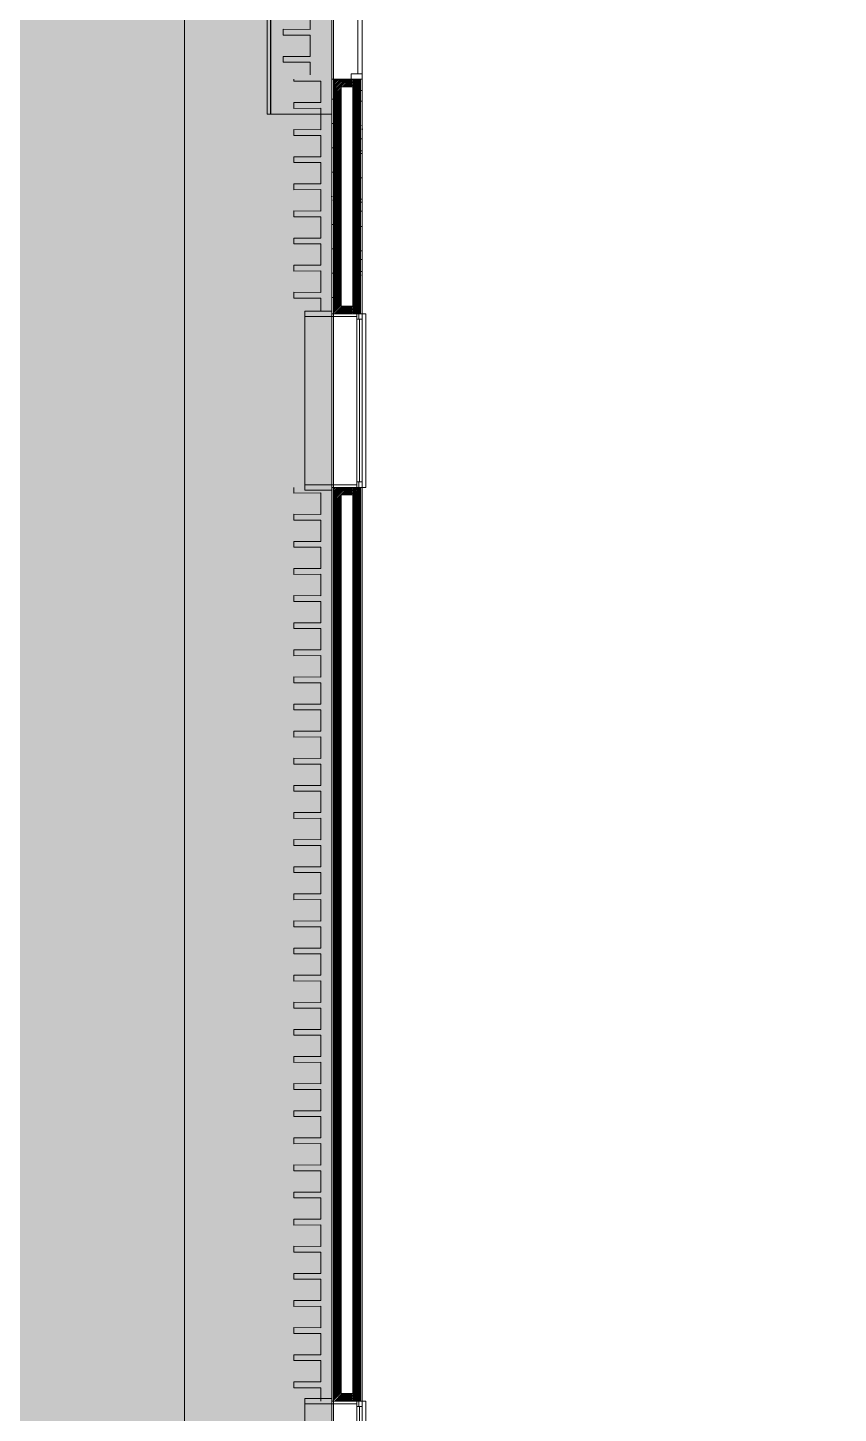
# Model space of a CAD drawing. Header units: millimetres. Extents: x 141848 to 1648660, y -821378 to -151356.
# Drawn here: x 160056 to 167533, y -254715 to -241939 of the extents above; entities that cross this region are included whole.
import ezdxf

# ---------------------------------------------------------------- set-up
doc = ezdxf.new("R2010")
doc.units = ezdxf.units.MM
doc.header["$MEASUREMENT"] = 0
doc.linetypes.add('Traits', pattern=[282.222223, 141.111112, -141.111112])
doc.linetypes.add('Wipeout_Contour', pattern=[1000, 0, -1000])
for name, color, linetype in [('Fenêtres ARCHICAD', 7, 'Continuous'), ('Nouveau_0', 7, 'Continuous'), ('Portes ARCHICAD', 7, 'Continuous'), ('Sols_ Dalles', 7, 'Continuous')]:
    doc.layers.add(name, color=color, linetype=linetype)
pattern_1 = [(45, (0, 175), (-55.68466, 55.68466), [0, -52.5, 0, -78.75]), (110, (175, 175), (74.000794, 26.934086), [0, -38.5, 0, -66.5])]
pattern_2 = [(45, (0, 0), (-7.0710678, 7.0710678), [])]

# ---------------------------------------------------------------- blocks, each defined once
blk = doc.blocks.new('Fenêtre 25_2')
at = {"layer": 'Fenêtres ARCHICAD', "color": 7, "linetype": 'Continuous', "lineweight": 5}
for p, q in [((-775, 480), (-825, 480)), ((-825, 480), (-825, 230)), ((-775, 480), (775, 480)), ((-775, 230), (-775, 480)), ((825, 480), (775, 480)), ((775, 480), (775, 230)), ((825, 230), (825, 480)), ((-825, 230), (-775, 230)), ((-825, 230), (-800, 230)), ((-825, 230), (-800, 230)), ((-775, 230), (-800, 230)), ((-800, 230), (-800, 0)), ((-800, 215), (-800, 230)), ((-800, 215), (-800, 230)), ((-800, 145), (-800, 215)), ((-800, 145), (-800, 215)), ((-800, 145), (-800, 215)), ((-800, 145), (-800, 215)), ((-775, 0), (-775, 230)), ((800, 230), (775, 230)), ((775, 230), (775, 0)), ((775, 230), (825, 230)), ((800, 0), (800, 230)), ((800, 215), (800, 230)), ((800, 215), (800, 230)), ((800, 230), (825, 230)), ((800, 230), (825, 230)), ((800, 145), (800, 215)), ((800, 145), (800, 215)), ((800, 145), (800, 215)), ((800, 145), (800, 215)), ((-800, 0), (-775, 0)), ((775, 0), (800, 0)), ((-800, -20), (800, -20)), ((-800, -50), (-800, -83)), ((-800, -83), (800, -83)), ((800, -83), (800, -50))]:
    blk.add_line(p, q, dxfattribs=at)
at = {"layer": 'Fenêtres ARCHICAD', "color": 7, "linetype": 'Traits', "lineweight": 5}
blk.add_line((-800, -50), (800, -50), dxfattribs=at)
at = {"color": 254, "linetype": 'Wipeout_Contour', "lineweight": 0, "ltscale": 3003.33026}
blk.add_wipeout([(-750, 0), (-750, -50), (750, -50), (750, 0)], dxfattribs=at).dxf.layer = 'Fenêtres ARCHICAD'
at = {"layer": 'Fenêtres ARCHICAD', "color": 7, "linetype": 'Continuous', "lineweight": 5}
for p, q in [((-800, 35), (-800, 145)), ((-800, 35), (-800, 145)), ((-800, 35), (-800, 145)), ((-800, 35), (-800, 145)), ((800, 35), (800, 145)), ((800, 35), (800, 145)), ((800, 35), (800, 145)), ((800, 35), (800, 145)), ((-800, 0), (-800, 35)), ((-800, 0), (-800, 35)), ((-800, 0), (-750, 0)), ((-800, -35), (-800, 0)), ((-800, -35), (-800, 0)), ((-750, 0), (-750, -50)), ((-750, 0), (750, 0)), ((750, -50), (750, 0)), ((750, 0), (800, 0)), ((800, 0), (800, 35)), ((800, 0), (800, 35)), ((800, -35), (800, 0)), ((800, -35), (800, 0)), ((-800, -50), (-800, -35)), ((-800, -50), (-800, -35)), ((-750, -50), (-800, -50)), ((-750, -25), (750, -25)), ((750, -50), (-750, -50)), ((800, -50), (750, -50)), ((800, -50), (800, -35)), ((800, -50), (800, -35))]:
    blk.add_line(p, q, dxfattribs=at)
blk = doc.blocks.new('Porte garage coulissante verticale 25')
at = {"layer": 'Portes ARCHICAD', "color": 7, "linetype": 'Continuous', "lineweight": 5}
for p, q in [((-1350, 0), (-1400, 0)), ((-1400, 0), (-1400, -100)), ((-1400, 0), (-1400, -15)), ((-1400, 0), (-1400, -15)), ((1350, 0), (-1350, 0)), ((-1350, 0), (-1350, -40)), ((-1350, -100), (-1350, 0)), ((1350, -40), (1350, 0)), ((1400, 0), (1350, 0)), ((1350, 0), (1350, -100)), ((1400, -100), (1400, 0)), ((1400, 0), (1400, -15)), ((1400, 0), (1400, -15)), ((-1400, -15), (-1400, -85)), ((-1400, -15), (-1400, -85)), ((-1400, -85), (-1400, -100)), ((-1400, -85), (-1400, -100)), ((-1400, -85), (-1400, -100)), ((-1400, -85), (-1400, -100)), ((-1400, -100), (-1350, -100)), ((-1400, -100), (-1400, -195)), ((-1400, -100), (-1400, -195)), ((-1350, -40), (1350, -40)), ((1350, -100), (1400, -100)), ((1400, -15), (1400, -85)), ((1400, -15), (1400, -85)), ((1400, -85), (1400, -100)), ((1400, -85), (1400, -100)), ((1400, -85), (1400, -100)), ((1400, -85), (1400, -100)), ((1400, -100), (1400, -195)), ((1400, -100), (1400, -195)), ((-1400, -195), (-1400, -265)), ((-1400, -195), (-1400, -265)), ((1400, -195), (1400, -265)), ((1400, -195), (1400, -265)), ((-1400, -265), (-1400, -280)), ((1400, -265), (1400, -280))]:
    blk.add_line(p, q, dxfattribs=at)
blk = doc.blocks.new('Mur_85_1', base_point=(162861, -259411))
at = {"color": 254, "linetype": 'Wipeout_Contour', "lineweight": 0, "ltscale": 1171777.520043517}
blk.add_wipeout([(162861, -244578), (162876, -244578), (162876, -242413), (162861, -242413)], dxfattribs=at)
at = {"color": 254, "linetype": 'Wipeout_Contour', "lineweight": 0, "ltscale": 1172367.184535049}
blk.add_wipeout([(163126, -242413), (163126, -244578), (163141, -244578), (163141, -242413)], dxfattribs=at)
at = {"color": 254, "linetype": 'Wipeout_Contour', "lineweight": 0, "ltscale": 1194832.227549565}
blk.add_wipeout([(162861, -254603), (162876, -254603), (162876, -246178), (162861, -246178)], dxfattribs=at)
at = {"color": 254, "linetype": 'Wipeout_Contour', "lineweight": 0, "ltscale": 1195410.594654702}
blk.add_wipeout([(163126, -254603), (163141, -254603), (163141, -246178), (163126, -246178)], dxfattribs=at)
at = {"linetype": 'Continuous', "lineweight": 5, "true_color": 0x5f5f5f}
h = blk.add_hatch(dxfattribs=at)
h.set_pattern_fill('Enduit_0001', color=251, style=0, pattern_type=2)
h.set_pattern_definition(pattern_1)
h.paths.add_polyline_path([(162861, -244578), (162876, -244578), (162876, -242413), (162861, -242413)])
h = blk.add_hatch(dxfattribs=at)
h.set_pattern_fill('Enduit_0001', color=251, style=0, pattern_type=2)
h.set_pattern_definition(pattern_1)
h.paths.add_polyline_path([(163126, -242413), (163126, -244578), (163141, -244578), (163141, -242413)])
h = blk.add_hatch(dxfattribs=at)
h.set_pattern_fill('Enduit_0001', color=251, style=0, pattern_type=2)
h.set_pattern_definition(pattern_1)
h.paths.add_polyline_path([(162861, -254603), (162876, -254603), (162876, -246178), (162861, -246178)])
h = blk.add_hatch(dxfattribs=at)
h.set_pattern_fill('Enduit_0001', color=251, style=0, pattern_type=2)
h.set_pattern_definition(pattern_1)
h.paths.add_polyline_path([(163126, -254603), (163141, -254603), (163141, -246178), (163126, -246178)])
at = {"color": 254, "linetype": 'Wipeout_Contour', "lineweight": 0, "ltscale": 1171871.895011781}
blk.add_wipeout([(162876, -244578), (162946, -244508), (162946, -242483), (162876, -242413)], dxfattribs=at)
at = {"color": 254, "linetype": 'Wipeout_Contour', "lineweight": 0, "ltscale": 1194924.362952535}
blk.add_wipeout([(162876, -246178), (162876, -254603), (162946, -254533), (162946, -246248)], dxfattribs=at)
at = {"linetype": 'Continuous', "lineweight": 5, "true_color": 0x5f5f5f}
h = blk.add_hatch(dxfattribs=at)
h.set_pattern_fill('Briques_terre_cuite__int_97', color=251, style=0, pattern_type=2)
h.set_pattern_definition(pattern_2)
h.paths.add_polyline_path([(162876, -244578), (162946, -244508), (162946, -242483), (162876, -242413)])
h = blk.add_hatch(dxfattribs=at)
h.set_pattern_fill('Briques_terre_cuite__int_97', color=251, style=0, pattern_type=2)
h.set_pattern_definition(pattern_2)
h.paths.add_polyline_path([(162876, -246178), (162876, -254603), (162946, -254533), (162946, -246248)])
at = {"color": 254, "linetype": 'Wipeout_Contour', "lineweight": 0, "ltscale": 1172071.973890572}
blk.add_wipeout([(162946, -242483), (162946, -244508), (163056, -244508), (163056, -242483)], dxfattribs=at)
at = {"color": 254, "linetype": 'Wipeout_Contour', "lineweight": 0, "ltscale": 1195120.176657742}
blk.add_wipeout([(162946, -246248), (162946, -254533), (163056, -254533), (163056, -246248)], dxfattribs=at)
at = {"color": 254, "linetype": 'Wipeout_Contour', "lineweight": 0, "ltscale": 1172272.576757803}
blk.add_wipeout([(163056, -242413), (163056, -244578), (163126, -244578), (163126, -242413)], dxfattribs=at)
at = {"color": 254, "linetype": 'Wipeout_Contour', "lineweight": 0, "ltscale": 1195317.799165167}
blk.add_wipeout([(163126, -246178), (163056, -246178), (163056, -254603), (163126, -254603)], dxfattribs=at)
at = {"linetype": 'Continuous', "lineweight": 5, "true_color": 0x5f5f5f}
h = blk.add_hatch(dxfattribs=at)
h.set_pattern_fill('Briques_terre_cuite__int_97', color=251, style=0, pattern_type=2)
h.set_pattern_definition(pattern_2)
h.paths.add_polyline_path([(163056, -242413), (163056, -244578), (163126, -244578), (163126, -242413)])
h = blk.add_hatch(dxfattribs=at)
h.set_pattern_fill('Briques_terre_cuite__int_97', color=251, style=0, pattern_type=2)
h.set_pattern_definition(pattern_2)
h.paths.add_polyline_path([(163126, -246178), (163056, -246178), (163056, -254603), (163126, -254603)])
at = {"color": 7, "linetype": 'Continuous', "lineweight": 5}
for p, q in [((163126, -244578), (163126, -242413)), ((163141, -242413), (163126, -242413)), ((163141, -244578), (163126, -244578)), ((163126, -254603), (163126, -246178)), ((163141, -246178), (163126, -246178)), ((163141, -254603), (163126, -254603))]:
    blk.add_line(p, q, dxfattribs=at)
at = {"color": 7, "linetype": 'Continuous', "lineweight": 5, "flags": 128}
for points in [[(163141, -244578), (163141, -242413)], [(163141, -254603), (163141, -246178)]]:
    blk.add_lwpolyline(points, dxfattribs=at)
at = {"color": 254, "linetype": 'Wipeout_Contour', "lineweight": 0, "ltscale": 1168552.105314097}
blk.add_wipeout([(162946, -242483), (163056, -242483), (163056, -242413), (162876, -242413)], dxfattribs=at)
at = {"color": 254, "linetype": 'Wipeout_Contour', "lineweight": 0, "ltscale": 1175513.862735565}
blk.add_wipeout([(162946, -244508), (162876, -244578), (163056, -244578), (163056, -244508)], dxfattribs=at)
at = {"color": 254, "linetype": 'Wipeout_Contour', "lineweight": 0, "ltscale": 1181078.236289363}
blk.add_wipeout([(162946, -246248), (163056, -246248), (163056, -246178), (162876, -246178)], dxfattribs=at)
at = {"color": 254, "linetype": 'Wipeout_Contour', "lineweight": 0, "ltscale": 1209086.475242517}
blk.add_wipeout([(162946, -254533), (162876, -254603), (163056, -254603), (163056, -254533)], dxfattribs=at)
at = {"linetype": 'Continuous', "lineweight": 5, "true_color": 0x5f5f5f}
h = blk.add_hatch(dxfattribs=at)
h.set_pattern_fill('Briques_terre_cuite__int_97', color=251, style=0, pattern_type=2)
h.set_pattern_definition(pattern_2)
h.paths.add_polyline_path([(162946, -242483), (163056, -242483), (163056, -242413), (162876, -242413)])
h = blk.add_hatch(dxfattribs=at)
h.set_pattern_fill('Briques_terre_cuite__int_97', color=251, style=0, pattern_type=2)
h.set_pattern_definition(pattern_2)
h.paths.add_polyline_path([(162946, -244508), (162876, -244578), (163056, -244578), (163056, -244508)])
h = blk.add_hatch(dxfattribs=at)
h.set_pattern_fill('Briques_terre_cuite__int_97', color=251, style=0, pattern_type=2)
h.set_pattern_definition(pattern_2)
h.paths.add_polyline_path([(162946, -246248), (163056, -246248), (163056, -246178), (162876, -246178)])
h = blk.add_hatch(dxfattribs=at)
h.set_pattern_fill('Briques_terre_cuite__int_97', color=251, style=0, pattern_type=2)
h.set_pattern_definition(pattern_2)
h.paths.add_polyline_path([(162946, -254533), (162876, -254603), (163056, -254603), (163056, -254533)])
at = {"color": 7, "linetype": 'Continuous', "lineweight": 5}
for p, q in [((162876, -242413), (162861, -242413)), ((162876, -242413), (162876, -244578)), ((162946, -242413), (162876, -242413)), ((162946, -242413), (162876, -242413)), ((163041, -242413), (162946, -242413)), ((163041, -242413), (162946, -242413)), ((162946, -242483), (162946, -244508)), ((162946, -242483), (163056, -242483)), ((163056, -242413), (163041, -242413)), ((163056, -242413), (163041, -242413)), ((163126, -242413), (163056, -242413)), ((163056, -242483), (163056, -244508)), ((162946, -244508), (163056, -244508)), ((162861, -244553), (162861, -244578)), ((162876, -244578), (162861, -244578)), ((162946, -244578), (162876, -244578)), ((162946, -244578), (162876, -244578)), ((163056, -244578), (162946, -244578)), ((163056, -244578), (162946, -244578)), ((163091, -244578), (163056, -244578)), ((163126, -244578), (163091, -244578)), ((162861, -246178), (162861, -246203)), ((162876, -246178), (162861, -246178)), ((162876, -246178), (162876, -254603)), ((162946, -246178), (162876, -246178)), ((162946, -246178), (162876, -246178)), ((163056, -246178), (162946, -246178)), ((163056, -246178), (162946, -246178)), ((163091, -246178), (163056, -246178)), ((163126, -246178), (163091, -246178)), ((162946, -246248), (162946, -254533)), ((162946, -246248), (163056, -246248)), ((163056, -246248), (163056, -254533)), ((162861, -254578), (162861, -254603)), ((162876, -254603), (162861, -254603)), ((162946, -254603), (162876, -254603)), ((162946, -254603), (162876, -254603)), ((162946, -254533), (163056, -254533)), ((163056, -254603), (162946, -254603)), ((163056, -254603), (162946, -254603)), ((163091, -254603), (163056, -254603)), ((163126, -254603), (163091, -254603))]:
    blk.add_line(p, q, dxfattribs=at)
at = {"color": 7, "linetype": 'Continuous', "lineweight": 5, "flags": 128}
for points in [[(162861, -242413), (162861, -244578)], [(162861, -246178), (162861, -254603)]]:
    blk.add_lwpolyline(points, dxfattribs=at)
at = {"layer": 'Portes ARCHICAD', "color": 7, "linetype": 'Continuous', "lineweight": 5, "xscale": -1, "zscale": 1000, "rotation": 270}
blk.add_blockref('Porte garage coulissante verticale 25', (163141, -241013), dxfattribs=at)
at = {"layer": 'Fenêtres ARCHICAD', "color": 7, "linetype": 'Continuous', "lineweight": 5, "xscale": -1, "zscale": 1000, "rotation": 90}
for p in [(163091, -245378), (163091, -255403)]:
    blk.add_blockref('Fenêtre 25_2', p, dxfattribs=at)
blk = doc.blocks.new('Tôle profilée 25_49')
at = {"color": 7, "linetype": 'Continuous', "lineweight": 5}
for p, q in [((-250, 8425), (-250, 8400)), ((-250, 8400), (-250, 8372.5)), ((-250, 8372.5), (0, 8373.5)), ((0, 8373.5), (0, 8176.5)), ((-250, 8177.5), (-250, 8150)), ((0, 8176.5), (-250, 8177.5)), ((-250, 8150), (-250, 8122.5)), ((-250, 8122.5), (0, 8123.5)), ((0, 8123.5), (0, 7926.5)), ((-250, 7927.5), (-250, 7900)), ((0, 7926.5), (-250, 7927.5)), ((-250, 7900), (-250, 7872.5)), ((-250, 7872.5), (0, 7873.5)), ((0, 7873.5), (0, 7676.5)), ((-250, 7677.5), (-250, 7650)), ((0, 7676.5), (-250, 7677.5)), ((-250, 7650), (-250, 7622.5)), ((-250, 7622.5), (0, 7623.5)), ((0, 7623.5), (0, 7426.5)), ((-250, 7427.5), (-250, 7400)), ((0, 7426.5), (-250, 7427.5)), ((-250, 7400), (-250, 7372.5)), ((-250, 7372.5), (0, 7373.5)), ((0, 7373.5), (0, 7176.5)), ((-250, 7177.5), (-250, 7150)), ((0, 7176.5), (-250, 7177.5)), ((-250, 7150), (-250, 7122.5)), ((-250, 7122.5), (0, 7123.5)), ((0, 7123.5), (0, 6926.5)), ((-250, 6927.5), (-250, 6900)), ((0, 6926.5), (-250, 6927.5)), ((-250, 6900), (-250, 6872.5)), ((-250, 6872.5), (0, 6873.5)), ((0, 6873.5), (0, 6676.5)), ((-250, 6677.5), (-250, 6650)), ((0, 6676.5), (-250, 6677.5)), ((-250, 6650), (-250, 6622.5)), ((-250, 6622.5), (0, 6623.5)), ((0, 6623.5), (0, 6426.5)), ((-250, 6427.5), (-250, 6400)), ((0, 6426.5), (-250, 6427.5)), ((-250, 6400), (-250, 6372.5)), ((-250, 6372.5), (0, 6373.5)), ((0, 6373.5), (0, 6176.5)), ((-250, 6177.5), (-250, 6150)), ((0, 6176.5), (-250, 6177.5)), ((-250, 6150), (-250, 6122.5)), ((-250, 6122.5), (0, 6123.5)), ((0, 6123.5), (0, 5926.5)), ((-250, 5927.5), (-250, 5900)), ((0, 5926.5), (-250, 5927.5)), ((-250, 5900), (-250, 5872.5)), ((-250, 5872.5), (0, 5873.5)), ((0, 5873.5), (0, 5676.5)), ((-250, 5677.5), (-250, 5650)), ((0, 5676.5), (-250, 5677.5)), ((-250, 5650), (-250, 5622.5)), ((-250, 5622.5), (0, 5623.5)), ((0, 5623.5), (0, 5426.5)), ((-250, 5427.5), (-250, 5400)), ((0, 5426.5), (-250, 5427.5)), ((-250, 5400), (-250, 5372.5)), ((-250, 5372.5), (0, 5373.5)), ((0, 5373.5), (0, 5176.5)), ((-250, 5177.5), (-250, 5150)), ((0, 5176.5), (-250, 5177.5)), ((-250, 5150), (-250, 5122.5)), ((-250, 5122.5), (0, 5123.5)), ((0, 5123.5), (0, 4926.5)), ((-250, 4927.5), (-250, 4900)), ((0, 4926.5), (-250, 4927.5)), ((-250, 4900), (-250, 4872.5)), ((-250, 4872.5), (0, 4873.5)), ((0, 4873.5), (0, 4676.5)), ((-250, 4677.5), (-250, 4650)), ((0, 4676.5), (-250, 4677.5)), ((-250, 4650), (-250, 4622.5)), ((-250, 4622.5), (0, 4623.5)), ((0, 4623.5), (0, 4426.5)), ((-250, 4427.5), (-250, 4400)), ((0, 4426.5), (-250, 4427.5)), ((-250, 4400), (-250, 4372.5)), ((-250, 4372.5), (0, 4373.5)), ((0, 4373.5), (0, 4176.5)), ((-250, 4177.5), (-250, 4150)), ((0, 4176.5), (-250, 4177.5)), ((-250, 4150), (-250, 4122.5)), ((-250, 4122.5), (0, 4123.5)), ((0, 4123.5), (0, 3926.5)), ((-250, 3927.5), (-250, 3900)), ((0, 3926.5), (-250, 3927.5)), ((-250, 3900), (-250, 3872.5)), ((-250, 3872.5), (0, 3873.5)), ((0, 3873.5), (0, 3676.5)), ((-250, 3677.5), (-250, 3650)), ((0, 3676.5), (-250, 3677.5)), ((-250, 3650), (-250, 3622.5)), ((-250, 3622.5), (0, 3623.5)), ((0, 3623.5), (0, 3426.5)), ((-250, 3427.5), (-250, 3400)), ((0, 3426.5), (-250, 3427.5)), ((-250, 3400), (-250, 3372.5)), ((-250, 3372.5), (0, 3373.5)), ((0, 3373.5), (0, 3176.5)), ((-250, 3177.5), (-250, 3150)), ((0, 3176.5), (-250, 3177.5)), ((-250, 3150), (-250, 3122.5)), ((-250, 3122.5), (0, 3123.5)), ((0, 3123.5), (0, 2926.5)), ((-250, 2927.5), (-250, 2900)), ((0, 2926.5), (-250, 2927.5)), ((-250, 2900), (-250, 2872.5)), ((-250, 2872.5), (0, 2873.5)), ((0, 2873.5), (0, 2676.5)), ((-250, 2677.5), (-250, 2650)), ((0, 2676.5), (-250, 2677.5)), ((-250, 2650), (-250, 2622.5)), ((-250, 2622.5), (0, 2623.5)), ((0, 2623.5), (0, 2426.5)), ((-250, 2427.5), (-250, 2400)), ((0, 2426.5), (-250, 2427.5)), ((-250, 2400), (-250, 2372.5)), ((-250, 2372.5), (0, 2373.5)), ((0, 2373.5), (0, 2176.5)), ((-250, 2177.5), (-250, 2150)), ((0, 2176.5), (-250, 2177.5)), ((-250, 2150), (-250, 2122.5)), ((-250, 2122.5), (0, 2123.5)), ((0, 2123.5), (0, 1926.5)), ((-250, 1927.5), (-250, 1900)), ((0, 1926.5), (-250, 1927.5)), ((-250, 1900), (-250, 1872.5)), ((-250, 1872.5), (0, 1873.5)), ((0, 1873.5), (0, 1676.5)), ((-250, 1677.5), (-250, 1650)), ((0, 1676.5), (-250, 1677.5)), ((-250, 1650), (-250, 1622.5)), ((-250, 1622.5), (0, 1623.5)), ((0, 1623.5), (0, 1426.5)), ((-250, 1427.5), (-250, 1400)), ((0, 1426.5), (-250, 1427.5)), ((-250, 1400), (-250, 1372.5)), ((-250, 1372.5), (0, 1373.5)), ((0, 1373.5), (0, 1176.5)), ((-250, 1177.5), (-250, 1150)), ((0, 1176.5), (-250, 1177.5)), ((-250, 1150), (-250, 1122.5)), ((-250, 1122.5), (0, 1123.5)), ((0, 1123.5), (0, 926.5)), ((-250, 927.5), (-250, 900)), ((0, 926.5), (-250, 927.5)), ((-250, 900), (-250, 872.5)), ((-250, 872.5), (0, 873.5)), ((0, 873.5), (0, 676.5)), ((-250, 677.5), (-250, 650)), ((0, 676.5), (-250, 677.5)), ((-250, 650), (-250, 622.5)), ((-250, 622.5), (0, 623.5)), ((0, 623.5), (0, 426.5)), ((-250, 427.5), (-250, 400)), ((0, 426.5), (-250, 427.5)), ((-250, 400), (-250, 372.5)), ((-250, 372.5), (0, 373.5)), ((0, 373.5), (0, 176.5)), ((-250, 177.5), (-250, 150)), ((0, 176.5), (-250, 177.5)), ((-250, 150), (-250, 122.5)), ((-250, 122.5), (0, 123.5)), ((0, 123.5), (0, 0))]:
    blk.add_line(p, q, dxfattribs=at)
blk = doc.blocks.new('Tôle profilée 25_50')
at = {"color": 7, "linetype": 'Continuous', "lineweight": 5}
for p, q in [((-250, 2142.4), (-250, 2122.5)), ((-250, 2122.5), (0, 2123.5)), ((0, 2123.5), (0, 1926.5)), ((-250, 1927.5), (-250, 1900)), ((0, 1926.5), (-250, 1927.5)), ((-250, 1900), (-250, 1872.5)), ((-250, 1872.5), (0, 1873.5)), ((0, 1873.5), (0, 1676.5)), ((-250, 1677.5), (-250, 1650)), ((0, 1676.5), (-250, 1677.5)), ((-250, 1650), (-250, 1622.5)), ((-250, 1622.5), (0, 1623.5)), ((0, 1623.5), (0, 1426.5)), ((-250, 1427.5), (-250, 1400)), ((0, 1426.5), (-250, 1427.5)), ((-250, 1400), (-250, 1372.5)), ((-250, 1372.5), (0, 1373.5)), ((0, 1373.5), (0, 1176.5)), ((-250, 1177.5), (-250, 1150)), ((0, 1176.5), (-250, 1177.5)), ((-250, 1150), (-250, 1122.5)), ((-250, 1122.5), (0, 1123.5)), ((0, 1123.5), (0, 926.5)), ((-250, 927.5), (-250, 900)), ((0, 926.5), (-250, 927.5)), ((-250, 900), (-250, 872.5)), ((-250, 872.5), (0, 873.5)), ((0, 873.5), (0, 676.5)), ((-250, 677.5), (-250, 650)), ((0, 676.5), (-250, 677.5)), ((-250, 650), (-250, 622.5)), ((-250, 622.5), (0, 623.5)), ((0, 623.5), (0, 426.5)), ((-250, 427.5), (-250, 400)), ((0, 426.5), (-250, 427.5)), ((-250, 400), (-250, 372.5)), ((-250, 372.5), (0, 373.5)), ((0, 373.5), (0, 176.5)), ((-250, 177.5), (-250, 150)), ((0, 176.5), (-250, 177.5)), ((-250, 150), (-250, 122.5)), ((-250, 122.5), (0, 123.5)), ((0, 123.5), (0, 0))]:
    blk.add_line(p, q, dxfattribs=at)
blk = doc.blocks.new('Tôle profilée 25_52')
at = {"color": 7, "linetype": 'Continuous', "lineweight": 5}
for p, q in [((0, 3042.9), (0, 2926.5)), ((-250, 2927.5), (-250, 2900)), ((0, 2926.5), (-250, 2927.5)), ((-250, 2900), (-250, 2872.5)), ((-250, 2872.5), (0, 2873.5)), ((0, 2873.5), (0, 2676.5)), ((-250, 2677.5), (-250, 2650)), ((0, 2676.5), (-250, 2677.5)), ((-250, 2650), (-250, 2622.5)), ((-250, 2622.5), (0, 2623.5)), ((0, 2623.5), (0, 2426.5)), ((-250, 2427.5), (-250, 2400)), ((0, 2426.5), (-250, 2427.5)), ((-250, 2400), (-250, 2372.5)), ((-250, 2372.5), (0, 2373.5)), ((0, 2373.5), (0, 2176.5)), ((-250, 2177.5), (-250, 2150)), ((0, 2176.5), (-250, 2177.5)), ((-250, 2150), (-250, 2122.5)), ((-250, 2122.5), (0, 2123.5)), ((0, 2123.5), (0, 1926.5)), ((-250, 1927.5), (-250, 1900)), ((0, 1926.5), (-250, 1927.5)), ((-250, 1900), (-250, 1872.5)), ((-250, 1872.5), (0, 1873.5)), ((0, 1873.5), (0, 1676.5)), ((-250, 1677.5), (-250, 1650)), ((0, 1676.5), (-250, 1677.5)), ((-250, 1650), (-250, 1622.5)), ((-250, 1622.5), (0, 1623.5)), ((0, 1623.5), (0, 1426.5)), ((-250, 1427.5), (-250, 1400)), ((0, 1426.5), (-250, 1427.5)), ((-250, 1400), (-250, 1372.5)), ((-250, 1372.5), (0, 1373.5)), ((0, 1373.5), (0, 1176.5)), ((-250, 1177.5), (-250, 1150)), ((0, 1176.5), (-250, 1177.5)), ((-250, 1150), (-250, 1122.5)), ((-250, 1122.5), (0, 1123.5)), ((0, 1123.5), (0, 926.5)), ((-250, 927.5), (-250, 900)), ((0, 926.5), (-250, 927.5)), ((-250, 900), (-250, 872.5)), ((-250, 872.5), (0, 873.5)), ((0, 873.5), (0, 676.5)), ((-250, 677.5), (-250, 650)), ((0, 676.5), (-250, 677.5)), ((-250, 650), (-250, 622.5)), ((-250, 622.5), (0, 623.5)), ((0, 623.5), (0, 426.5)), ((-250, 427.5), (-250, 400)), ((0, 426.5), (-250, 427.5)), ((-250, 400), (-250, 372.5)), ((-250, 372.5), (0, 373.5)), ((0, 373.5), (0, 176.5)), ((-250, 177.5), (-250, 150)), ((0, 176.5), (-250, 177.5)), ((-250, 150), (-250, 122.5)), ((-250, 122.5), (0, 123.5)), ((0, 123.5), (0, 0))]:
    blk.add_line(p, q, dxfattribs=at)
blk = doc.blocks.new('Loading-Equipment_Dock-shelters_NORSUD_Retractible-Gate')
at = {"color": 251, "linetype": 'Continuous', "lineweight": 5, "true_color": 0x5f5f5f, "flags": 128}
for points in [[(-1636.016, -30.00005), (-1635, -30.00005), (1635, -30.00005), (1636.016, -30.00005), (1641.756, -30.00005), (1647.626, -30.00005), (1653.553, -30.00005), (1659.454, -30.00005), (1665.239, -30.00005), (1670.814, -30.00005), (1676.084, -30.00005), (1680.962, -30.00005), (1685.37, -30.00005), (1689.244, -30.00005), (1692.538, -30.00005), (1695.224, -30.00005), (1697.296, -30.00005), (1698.762, -30.00005), (1699.648, -30.00005), (1700, -30.00005), (1699.992, 0), (1699.648, 0), (1698.762, 0), (1697.296, 0), (1695.224, 0), (1692.538, 0), (1689.244, 0), (1685.37, 0), (1680.962, 0), (1676.084, 0), (1670.814, 0), (1665.239, 0), (1659.454, 0), (1653.553, 0), (1647.626, 0), (1641.756, 0), (1636.016, 0), (1635, 0), (-1635, 0), (-1636.016, 0), (-1641.756, 0), (-1647.626, 0), (-1653.553, 0), (-1659.454, 0), (-1665.24, 0), (-1670.814, 0), (-1676.084, 0), (-1680.962, 0), (-1685.37, 0), (-1689.244, 0), (-1692.538, 0), (-1695.224, 0), (-1697.296, 0), (-1698.762, 0), (-1699.648, 0), (-1700, 0), (-1699.992, -30.00005), (-1699.648, -30.00005), (-1698.762, -30.00005), (-1697.296, -30.00005), (-1695.224, -30.00005), (-1692.538, -30.00005), (-1689.244, -30.00005), (-1685.37, -30.00005), (-1680.962, -30.00005), (-1676.084, -30.00005), (-1670.814, -30.00005), (-1665.24, -30.00005), (-1659.454, -30.00005), (-1653.553, -30.00005), (-1647.626, -30.00005), (-1641.756, -30.00005)], [(-1700, -596.3749), (1700, -596.3749), (1700, -33.00335), (-1700, -33.00335)]]:
    blk.add_lwpolyline(points, close=True, dxfattribs=at)

msp = doc.modelspace()

# ---------------------------------------------------------------- hatches: boundary and pattern name
at = {"linetype": 'Continuous', "lineweight": 0, "true_color": 0x6f6f6f}
h = msp.add_hatch(color=8, dxfattribs=at)
h.paths.add_polyline_path([(141848.442, -295062.571), (269220.821, -293826.868), (269220.821, -270902.734), (268763.049, -270902.734), (254213.6, -271040.575), (254213.6, -163437.635), (153156.2, -163437.635), (153156.2, -271040.575), (153182.962, -271040.57), (153183.146, -272000.514, -0.409427364), (149183.681, -275935.042), (141848.442, -275935.042)])
h.paths.add_polyline_path([(158435.584, -260639.953), (155145.584, -260639.953), (155145.584, -248364.953), (155145.584, -243089.974), (155145.584, -242189.974), (158435.584, -242189.974)], flags=0)
h.paths.add_polyline_path([(161503.433, -171995.57), (161503.433, -193810.571), (161503.433, -230015.57), (161503.433, -260810.571), (196775.042, -260810.571), (196775.042, -222495.57), (186955.542, -222495.57), (186955.542, -218295.57), (196754.55, -218295.57), (196754.55, -208495.57), (196754.55, -204495.57), (193355.542, -204495.57), (193355.542, -195161.535), (195576.034, -195161.535), (195576.034, -189810.571), (217850.068, -189810.571), (217850.068, -262266.885), (245610.045, -262266.885), (245610.045, -253395.571), (245626.034, -253395.571), (246426.034, -253395.571), (247826.034, -253395.571), (247826.034, -248005.571), (247826.034, -246605.571), (245626.034, -246605.571), (245610.045, -246605.571), (245610.045, -171995.57), (212806.28, -171995.57)], flags=0)
h.paths.add_polyline_path([(162737.042, -269433.913, -0.09031866), (162858.773, -268727.623, -0.201448728), (163912.639, -267592.74, -0.104211445), (164718.006, -267415.055), (165317.979, -267409.371, -0.104044608), (166125.354, -267571.244, -0.238255457), (167284.257, -268953.318, -0.055188622), (167336.836, -269390.334), (167338.931, -269611.438), (167351.046, -270890.267), (167092.583, -271892.761, -0.267949192), (165370.083, -272909.124), (164770.11, -272914.808, -0.193717464), (163379.252, -272370.185, -0.070568756), (163028.663, -271931.262, -0.131652498), (162751.253, -270933.845)], flags=0)
h.paths.add_polyline_path([(175327.752, -275599.002, -0.415791099), (173316.986, -273599.031), (173316.986, -273452.052), (173330.488, -267377.824, -0.380556701), (175316.986, -265609.826), (175394.714, -265609.826), (175394.714, -270609.826), (190394.714, -270609.826), (190394.714, -265609.826), (195356.191, -265609.826, -0.414213562), (196856.191, -267109.826), (196856.191, -273660.699, -0.345501612), (195137.285, -275433.432)], flags=0)
h.paths.add_polyline_path([(205510.093, -271504.083, -0.134473934), (205230.948, -270484.937), (205230.948, -268984.937, -0.414213562), (207230.948, -266984.937), (207830.948, -266984.937, -0.414213562), (209830.948, -268984.937), (209830.948, -270484.937, -0.128820346), (209574.03, -271465.581, -0.270936291), (207830.948, -272484.937), (207230.948, -272484.937, -0.264979997)], flags=0)
h.paths.add_polyline_path([(217862.687, -273329.325), (217869.949, -267730.336, -0.098561509), (218100.718, -266943.721), (218117.681, -266951.545, -0.258849002), (219955.479, -265605.827), (219953.141, -265587.294), (220637.569, -265587.294), (220637.569, -265687.294), (220637.569, -270687.294), (250537.569, -270687.294), (250537.569, -265687.294), (252208.004, -265687.294), (254186.294, -265687.294), (254186.294, -267687.294), (254186.294, -271062.255, 0.001345761), (254186.323, -271073.021), (254197.209, -273095.233, -0.414213562), (252208.004, -275105.97), (243484.534, -275105.97, -0.005188955), (243431.438, -275116.103), (235447.992, -275196.191), (220071.012, -275253.24, -0.386553331), (217873.089, -273475.385, -0.025189219)], flags=0)
at = {"layer": 'Sols_ Dalles', "linetype": 'Continuous', "lineweight": 0, "true_color": 0x2e271c}
msp.add_hatch(color=250, dxfattribs=at).paths.add_polyline_path([(161503.433, -171995.57), (161503.433, -230015.57), (161503.433, -260810.571), (196775.042, -260810.571), (196775.042, -260795.571), (196775.042, -258649.982), (196775.042, -258010.558), (196775.042, -222495.57), (186955.542, -222495.57), (186955.542, -218295.57), (196754.55, -218295.57), (196754.55, -204495.57), (193355.542, -204495.57), (193355.542, -195161.535), (195576.034, -195161.535), (195576.034, -189810.571), (217805.542, -189810.571), (217805.542, -253395.57), (217805.542, -253415.571), (219205.542, -253415.571), (219205.542, -253395.57), (219205.542, -188410.571), (191955.542, -188410.571), (191955.542, -190035.076), (194140.476, -190023.061), (194160.967, -193749.52), (191976.034, -193761.535), (191955.542, -200380.57), (191955.542, -205895.57), (195354.55, -205895.57), (195354.55, -216895.57), (185555.542, -216895.57), (185555.542, -223895.57), (195354.55, -223895.57), (195354.55, -258649.982), (195354.55, -259410.571), (163990.222, -259410.571), (162860.681, -259410.571), (162860.681, -231415.57), (162860.681, -173395.57), (244226.034, -173395.57), (244226.034, -248005.571), (245626.034, -248005.571), (246426.034, -248005.571), (246426.034, -251817.03), (245610.045, -251817.03), (244211.034, -251817.03), (244211.034, -253395.571), (246426.034, -253395.571), (247826.034, -253395.571), (247826.034, -248005.571), (247826.034, -246605.571), (245626.034, -246605.571), (245626.034, -171995.57)])

# ---------------------------------------------------------------- linework, layer by layer
at = {"layer": 'Sols_ Dalles', "color": 250, "linetype": 'Continuous', "lineweight": 5, "true_color": 0x1f1f1f}
for points in [[(161503.433, -171995.57), (161503.433, -230015.57), (161503.433, -260810.571), (196775.042, -260810.571), (196775.042, -260795.571), (196775.042, -258649.982), (196775.042, -258010.558), (196775.042, -222495.57)], [(195354.55, -223895.57), (195354.55, -258649.982), (195354.55, -259410.571), (163990.222, -259410.571), (162860.681, -259410.571), (162860.681, -231415.57), (162860.681, -173395.57)]]:
    msp.add_lwpolyline(points, dxfattribs=at)

# ---------------------------------------------------------------- next in the draw order: block references
at = {"color": 7, "lineweight": 5}
msp.add_blockref('Mur_85_1', (162860.681, -259410.571), dxfattribs=at)

# ---------------------------------------------------------------- next in the draw order: linework, layer by layer
at = {"layer": 'Nouveau_0', "color": 7, "linetype": 'Continuous', "lineweight": 5}
msp.add_lwpolyline([(195376.034, -231395.57), (195376.034, -259395.57), (162876.034, -259395.57), (162876.034, -231395.57)], close=True, dxfattribs=at)

# ---------------------------------------------------------------- next in the draw order: block references
at = {"color": 251, "linetype": 'Continuous', "lineweight": 5, "true_color": 0x5f5f5f, "xscale": -1, "zscale": 1000, "rotation": 90}
msp.add_blockref('Loading-Equipment_Dock-shelters_NORSUD_Retractible-Gate', (162264.307, -241036.403), dxfattribs=at)
at = {"color": 7, "linetype": 'Continuous', "lineweight": 5, "xscale": -1, "zscale": 1000, "rotation": 180}
msp.add_blockref('Tôle profilée 25_52', (162660.681, -239330.523), dxfattribs=at)
at = {"color": 7, "linetype": 'Continuous', "lineweight": 5, "zscale": 1000}
for name, p in [('Tôle profilée 25_50', (162760.681, -244555.643)), ('Tôle profilée 25_49', (162760.681, -254602.556))]:
    msp.add_blockref(name, p, dxfattribs=at)

doc.saveas('drawing.dxf')
